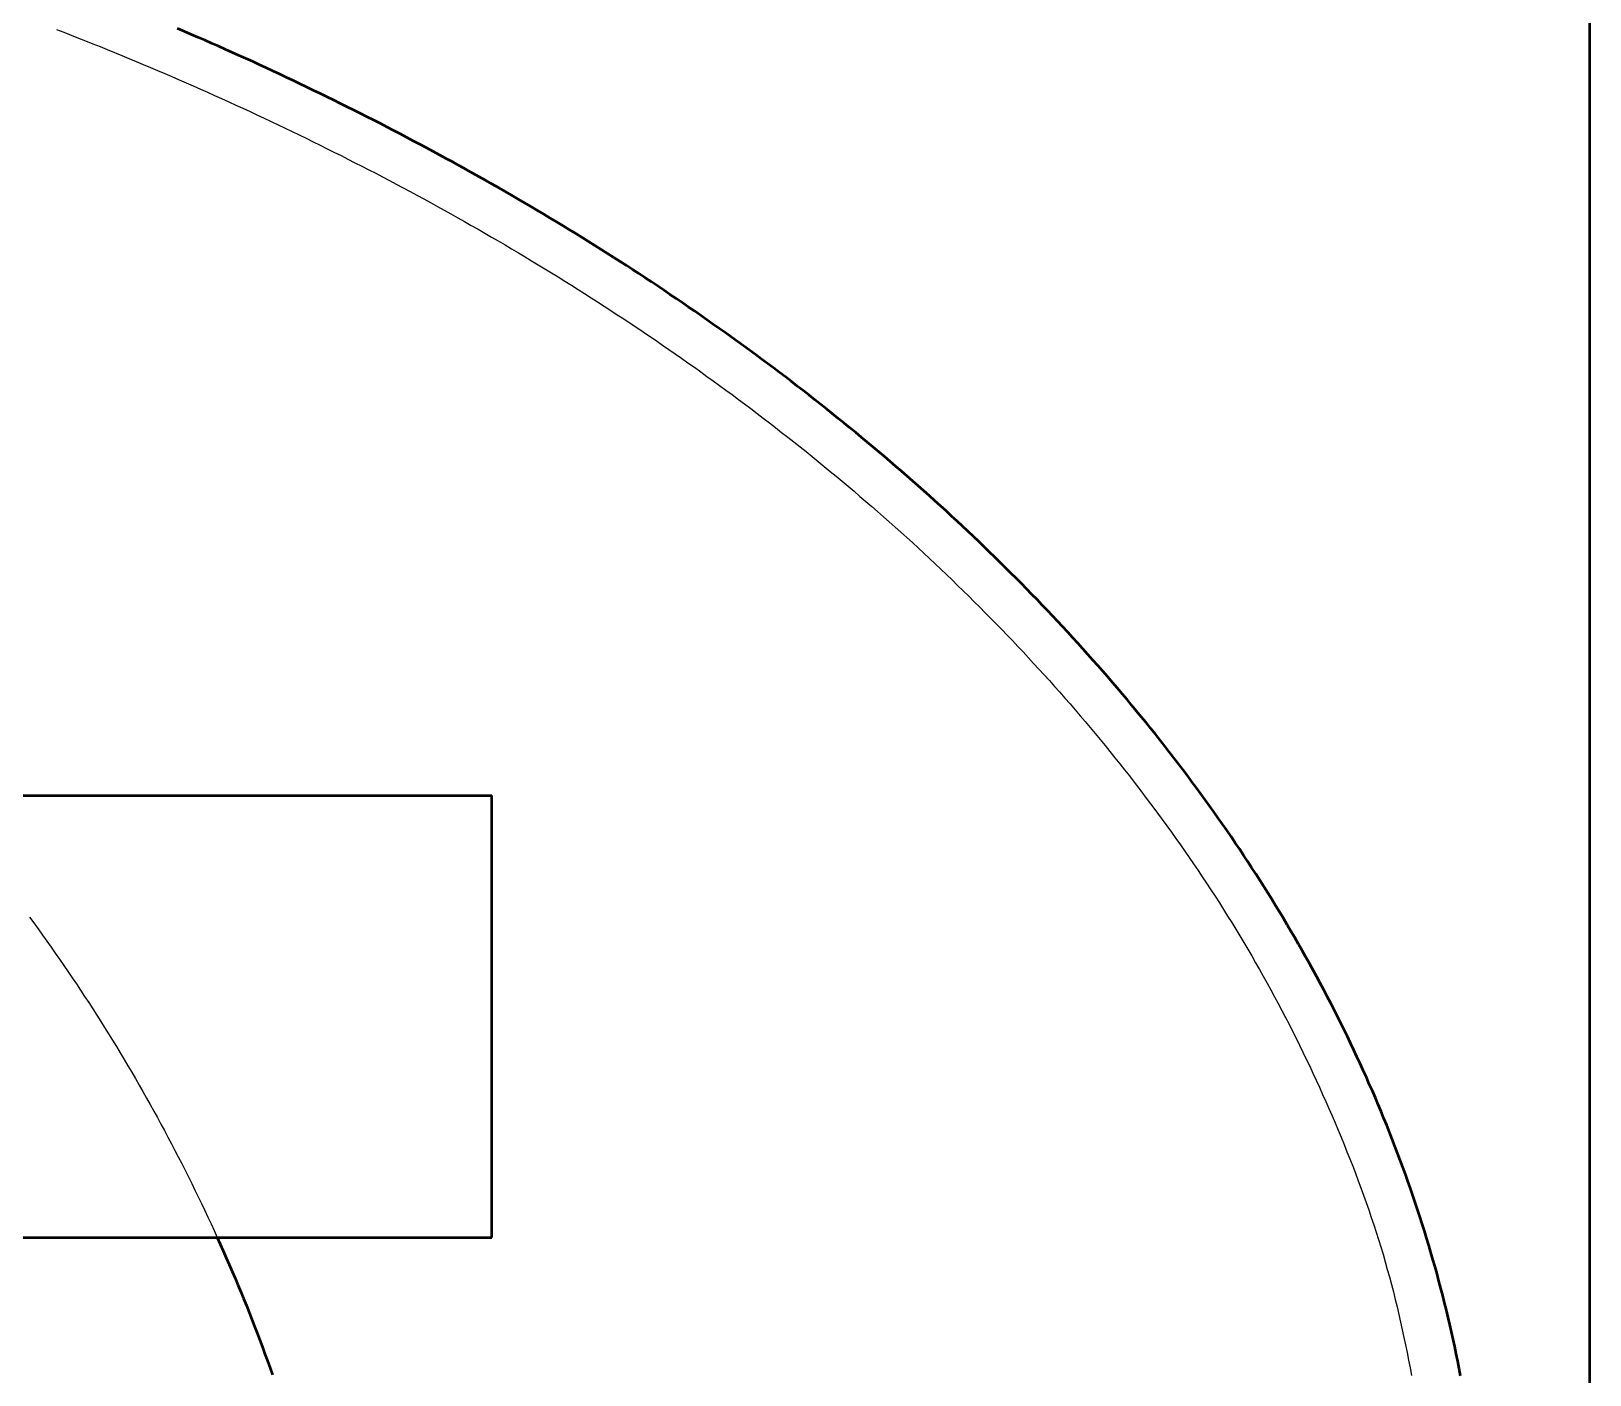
# Model space of a CAD drawing. Header units: millimetres. Extents: x 0 to 594, y 0 to 420.
# Drawn here: x 105.15 to 115.73, y 345.88 to 355 of the extents above; entities that cross this region are included whole.
import ezdxf

# ---------------------------------------------------------------- set-up
doc = ezdxf.new("R2010")
doc.units = ezdxf.units.MM
doc.linetypes.add('ISO02-TRAZOS', pattern=[3.75, 3, -0.75])
doc.layers.add('01-VISIBLE', color=7, linetype='CONTINUOUS', lineweight=50)
doc.layers.add('02-OCULTA', color=4, linetype='ISO02-TRAZOS', lineweight=25)

msp = doc.modelspace()

# ---------------------------------------------------------------- linework, layer by layer
at = {"layer": '01-VISIBLE'}
for p, q in [((115.73, 345.62), (115.73, 367.23)), ((82.725, 349.81), (108.275, 349.81)), ((108.275, 346.81), (108.275, 349.81)), ((82.725, 346.81), (108.275, 346.81))]:
    msp.add_line(p, q, dxfattribs=at)
for points in [[(114.852, 345.87), (114.843, 345.92), (114.833, 345.97), (114.823, 346.019), (114.813, 346.069), (114.802, 346.119), (114.791, 346.168), (114.78, 346.218), (114.768, 346.267), (114.756, 346.316), (114.744, 346.366), (114.732, 346.415), (114.719, 346.464), (114.706, 346.513), (114.693, 346.562), (114.679, 346.611), (114.665, 346.66), (114.651, 346.708), (114.637, 346.757), (114.622, 346.806), (114.607, 346.854), (114.592, 346.903), (114.577, 346.951), (114.561, 346.999), (114.545, 347.047), (114.529, 347.095), (114.512, 347.143), (114.495, 347.191), (114.478, 347.239), (114.461, 347.287), (114.443, 347.334), (114.425, 347.382), (114.407, 347.429), (114.389, 347.477), (114.37, 347.524), (114.352, 347.571), (114.332, 347.618), (114.313, 347.665), (114.293, 347.712), (114.274, 347.758), (114.254, 347.805), (114.233, 347.851), (114.213, 347.898), (114.192, 347.944), (114.171, 347.99), (114.149, 348.036), (114.128, 348.082), (114.106, 348.128), (114.084, 348.174), (114.062, 348.219), (114.039, 348.265), (114.017, 348.31), (113.994, 348.356), (113.971, 348.401), (113.947, 348.446), (113.924, 348.491), (113.9, 348.535), (113.876, 348.58), (113.851, 348.625), (113.827, 348.669), (113.802, 348.713), (113.777, 348.758), (113.752, 348.802), (113.727, 348.846), (113.701, 348.89), (113.676, 348.933), (113.65, 348.977), (113.623, 349.02), (113.597, 349.064), (113.57, 349.107), (113.544, 349.15), (113.517, 349.193), (113.489, 349.236), (113.462, 349.279), (113.434, 349.321), (113.407, 349.364), (113.379, 349.406), (113.351, 349.448), (113.322, 349.49), (113.294, 349.532), (113.265, 349.574), (113.236, 349.616), (113.207, 349.657), (113.178, 349.699), (113.148, 349.74), (113.119, 349.781), (113.089, 349.822), (113.059, 349.863), (113.029, 349.904), (112.998, 349.945), (112.968, 349.985), (112.937, 350.026), (112.906, 350.066), (112.875, 350.106), (112.844, 350.146), (112.812, 350.186), (112.781, 350.226), (112.749, 350.265), (112.717, 350.305), (112.685, 350.344), (112.653, 350.383), (112.621, 350.422), (112.588, 350.461), (112.556, 350.5), (112.523, 350.539), (112.49, 350.577), (112.457, 350.616), (112.423, 350.654), (112.39, 350.692), (112.356, 350.73), (112.323, 350.768), (112.289, 350.806), (112.255, 350.844), (112.22, 350.881), (112.186, 350.919), (112.152, 350.956), (112.117, 350.993), (112.082, 351.03), (112.047, 351.067), (112.012, 351.103), (111.977, 351.14), (111.942, 351.176), (111.906, 351.213), (111.871, 351.249), (111.835, 351.285), (111.799, 351.321), (111.763, 351.357), (111.727, 351.392), (111.691, 351.428), (111.655, 351.463), (111.618, 351.499), (111.582, 351.534), (111.545, 351.569), (111.508, 351.604), (111.471, 351.638), (111.434, 351.673), (111.397, 351.707), (111.359, 351.742), (111.322, 351.776), (111.284, 351.81), (111.247, 351.844), (111.209, 351.878), (111.171, 351.912), (111.133, 351.945), (111.095, 351.979), (111.056, 352.012), (111.018, 352.045), (110.98, 352.078), (110.941, 352.111), (110.902, 352.144), (110.863, 352.177), (110.824, 352.209), (110.785, 352.242), (110.746, 352.274), (110.707, 352.306), (110.668, 352.338), (110.628, 352.37), (110.589, 352.402), (110.549, 352.434), (110.509, 352.465), (110.469, 352.496), (110.43, 352.528), (110.389, 352.559), (110.349, 352.59), (110.309, 352.621), (110.269, 352.652), (110.228, 352.682), (110.188, 352.713), (110.147, 352.743), (110.106, 352.774), (110.066, 352.804), (110.025, 352.834), (109.984, 352.864), (109.943, 352.893), (109.902, 352.923), (109.86, 352.953), (109.819, 352.982), (109.777, 353.011), (109.736, 353.041), (109.694, 353.07), (109.653, 353.099), (109.611, 353.127), (109.569, 353.156), (109.527, 353.185), (109.485, 353.213), (109.443, 353.241), (109.401, 353.27), (109.359, 353.298), (109.316, 353.326), (109.274, 353.354), (109.231, 353.381), (109.189, 353.409), (109.146, 353.436), (109.103, 353.464), (109.061, 353.491), (109.018, 353.518), (108.975, 353.545), (108.932, 353.572), (108.889, 353.599), (108.845, 353.626), (108.802, 353.652), (108.759, 353.679), (108.715, 353.705), (108.672, 353.731), (108.629, 353.757), (108.585, 353.783), (108.541, 353.809), (108.497, 353.835), (108.454, 353.86), (108.41, 353.886), (108.366, 353.911), (108.322, 353.936), (108.278, 353.961), (108.234, 353.987), (108.189, 354.011), (108.145, 354.036), (108.101, 354.061), (108.056, 354.085), (108.012, 354.11), (107.967, 354.134), (107.923, 354.158), (107.878, 354.183), (107.833, 354.207), (107.789, 354.23), (107.744, 354.254), (107.699, 354.278), (107.654, 354.302), (107.609, 354.325), (107.564, 354.348), (107.519, 354.372), (107.474, 354.395), (107.428, 354.418), (107.383, 354.441), (107.338, 354.463), (107.292, 354.486), (107.247, 354.509), (107.202, 354.531), (107.156, 354.553), (107.11, 354.576), (107.065, 354.598), (107.019, 354.62), (106.973, 354.642), (106.927, 354.664), (106.882, 354.685), (106.836, 354.707), (106.79, 354.729), (106.744, 354.75), (106.698, 354.771), (106.652, 354.793), (106.605, 354.814), (106.559, 354.835), (106.513, 354.855), (106.467, 354.876), (106.42, 354.897), (106.374, 354.917), (106.327, 354.938), (106.281, 354.958), (106.234, 354.978), (106.188, 354.998), (106.141, 355.018)], [(106.411, 346.81), (106.431, 346.764), (106.452, 346.718), (106.472, 346.672), (106.492, 346.626), (106.512, 346.579), (106.532, 346.533), (106.551, 346.487), (106.571, 346.44), (106.59, 346.394), (106.609, 346.347), (106.627, 346.3), (106.646, 346.253), (106.664, 346.206), (106.682, 346.159), (106.7, 346.112), (106.718, 346.065), (106.735, 346.018), (106.753, 345.971), (106.77, 345.923), (106.787, 345.876)]]:
    msp.add_lwpolyline(points, dxfattribs=at)
at = {"layer": '02-OCULTA'}
for p, q in [((96.5, 349.81), (108.275, 349.81)), ((108.275, 346.81), (108.275, 349.81)), ((96.5, 346.81), (108.275, 346.81))]:
    msp.add_line(p, q, dxfattribs=at)
for points in [[(105.321, 355.011), (105.37, 354.992), (105.42, 354.973), (105.469, 354.953), (105.518, 354.934), (105.567, 354.914), (105.616, 354.895), (105.665, 354.875), (105.714, 354.855), (105.763, 354.835), (105.811, 354.815), (105.86, 354.794), (105.909, 354.774), (105.958, 354.753), (106.006, 354.733), (106.055, 354.712), (106.103, 354.691), (106.152, 354.67), (106.2, 354.649), (106.249, 354.628), (106.297, 354.607), (106.345, 354.585), (106.393, 354.564), (106.441, 354.542), (106.49, 354.52), (106.538, 354.498), (106.586, 354.476), (106.634, 354.454), (106.681, 354.432), (106.729, 354.409), (106.777, 354.387), (106.825, 354.364), (106.872, 354.341), (106.92, 354.319), (106.968, 354.296), (107.015, 354.273), (107.063, 354.249), (107.11, 354.226), (107.157, 354.202), (107.204, 354.179), (107.252, 354.155), (107.299, 354.131), (107.346, 354.107), (107.393, 354.083), (107.44, 354.059), (107.487, 354.035), (107.534, 354.01), (107.58, 353.986), (107.627, 353.961), (107.674, 353.936), (107.72, 353.911), (107.767, 353.886), (107.813, 353.861), (107.859, 353.836), (107.906, 353.81), (107.952, 353.785), (107.998, 353.759), (108.044, 353.733), (108.09, 353.707), (108.136, 353.681), (108.182, 353.655), (108.228, 353.629), (108.273, 353.602), (108.319, 353.576), (108.365, 353.549), (108.41, 353.522), (108.456, 353.495), (108.501, 353.468), (108.546, 353.441), (108.591, 353.414), (108.636, 353.386), (108.681, 353.358), (108.726, 353.331), (108.771, 353.303), (108.816, 353.275), (108.861, 353.247), (108.905, 353.218), (108.95, 353.19), (108.994, 353.162), (109.039, 353.133), (109.083, 353.104), (109.127, 353.075), (109.171, 353.046), (109.215, 353.017), (109.259, 352.988), (109.303, 352.958), (109.347, 352.929), (109.391, 352.899), (109.434, 352.869), (109.478, 352.839), (109.521, 352.809), (109.564, 352.779), (109.607, 352.748), (109.651, 352.718), (109.694, 352.687), (109.736, 352.656), (109.779, 352.625), (109.822, 352.594), (109.865, 352.563), (109.907, 352.532), (109.95, 352.5), (109.992, 352.469), (110.034, 352.437), (110.076, 352.405), (110.118, 352.373), (110.16, 352.341), (110.202, 352.309), (110.243, 352.276), (110.285, 352.244), (110.326, 352.211), (110.368, 352.178), (110.409, 352.145), (110.45, 352.112), (110.491, 352.078), (110.532, 352.045), (110.573, 352.011), (110.613, 351.978), (110.654, 351.944), (110.694, 351.91), (110.735, 351.876), (110.775, 351.841), (110.815, 351.807), (110.855, 351.773), (110.895, 351.738), (110.934, 351.703), (110.974, 351.668), (111.013, 351.633), (111.053, 351.598), (111.092, 351.562), (111.131, 351.527), (111.17, 351.491), (111.209, 351.455), (111.247, 351.419), (111.286, 351.383), (111.324, 351.347), (111.362, 351.31), (111.401, 351.274), (111.438, 351.237), (111.476, 351.2), (111.514, 351.163), (111.551, 351.126), (111.589, 351.088), (111.626, 351.051), (111.663, 351.013), (111.7, 350.976), (111.737, 350.938), (111.774, 350.9), (111.81, 350.862), (111.846, 350.823), (111.883, 350.785), (111.919, 350.746), (111.954, 350.707), (111.99, 350.668), (112.026, 350.629), (112.061, 350.59), (112.096, 350.551), (112.131, 350.511), (112.166, 350.472), (112.201, 350.432), (112.236, 350.392), (112.27, 350.352), (112.304, 350.312), (112.338, 350.271), (112.372, 350.231), (112.406, 350.19), (112.439, 350.149), (112.472, 350.108), (112.506, 350.067), (112.539, 350.026), (112.571, 349.984), (112.604, 349.943), (112.636, 349.901), (112.668, 349.859), (112.7, 349.817), (112.732, 349.775), (112.764, 349.733), (112.795, 349.69), (112.827, 349.648), (112.858, 349.605), (112.889, 349.562), (112.919, 349.519), (112.95, 349.476), (112.98, 349.433), (113.01, 349.389), (113.04, 349.346), (113.07, 349.302), (113.099, 349.258), (113.128, 349.214), (113.157, 349.17), (113.186, 349.126), (113.215, 349.081), (113.243, 349.037), (113.271, 348.992), (113.299, 348.947), (113.326, 348.902), (113.354, 348.857), (113.381, 348.812), (113.408, 348.766), (113.435, 348.721), (113.461, 348.675), (113.487, 348.629), (113.513, 348.583), (113.539, 348.537), (113.565, 348.491), (113.59, 348.444), (113.615, 348.398), (113.639, 348.351), (113.664, 348.304), (113.688, 348.257), (113.712, 348.21), (113.736, 348.163), (113.759, 348.116), (113.782, 348.068), (113.805, 348.021), (113.828, 347.973), (113.85, 347.925), (113.873, 347.877), (113.895, 347.829), (113.916, 347.781), (113.938, 347.733), (113.959, 347.685), (113.98, 347.636), (114.001, 347.587), (114.021, 347.539), (114.042, 347.49), (114.062, 347.441), (114.081, 347.392), (114.101, 347.343), (114.12, 347.294), (114.139, 347.245), (114.158, 347.195), (114.176, 347.146), (114.194, 347.096), (114.212, 347.046), (114.229, 346.996), (114.246, 346.946), (114.263, 346.896), (114.279, 346.846), (114.295, 346.796), (114.311, 346.745), (114.326, 346.695), (114.341, 346.644), (114.355, 346.593), (114.369, 346.542), (114.383, 346.491), (114.396, 346.44), (114.409, 346.389), (114.421, 346.338), (114.433, 346.286), (114.445, 346.235), (114.457, 346.183), (114.468, 346.131), (114.479, 346.08), (114.49, 346.028), (114.5, 345.976), (114.51, 345.925), (114.52, 345.873)], [(105.136, 348.985), (105.166, 348.945), (105.195, 348.904), (105.225, 348.863), (105.254, 348.822), (105.283, 348.78), (105.312, 348.739), (105.341, 348.698), (105.37, 348.656), (105.399, 348.614), (105.427, 348.573), (105.455, 348.531), (105.483, 348.489), (105.511, 348.446), (105.539, 348.404), (105.566, 348.362), (105.593, 348.319), (105.62, 348.276), (105.647, 348.234), (105.674, 348.191), (105.701, 348.148), (105.727, 348.105), (105.753, 348.062), (105.779, 348.018), (105.805, 347.975), (105.831, 347.931), (105.856, 347.888), (105.881, 347.844), (105.906, 347.8), (105.931, 347.756), (105.956, 347.712), (105.981, 347.668), (106.005, 347.624), (106.029, 347.579), (106.053, 347.535), (106.077, 347.49), (106.1, 347.445), (106.124, 347.401), (106.147, 347.356), (106.17, 347.311), (106.193, 347.266), (106.216, 347.221), (106.238, 347.175), (106.26, 347.13), (106.282, 347.085), (106.304, 347.039), (106.326, 346.993), (106.348, 346.948), (106.369, 346.902), (106.39, 346.856), (106.411, 346.81)]]:
    msp.add_lwpolyline(points, dxfattribs=at)

doc.saveas('drawing.dxf')
